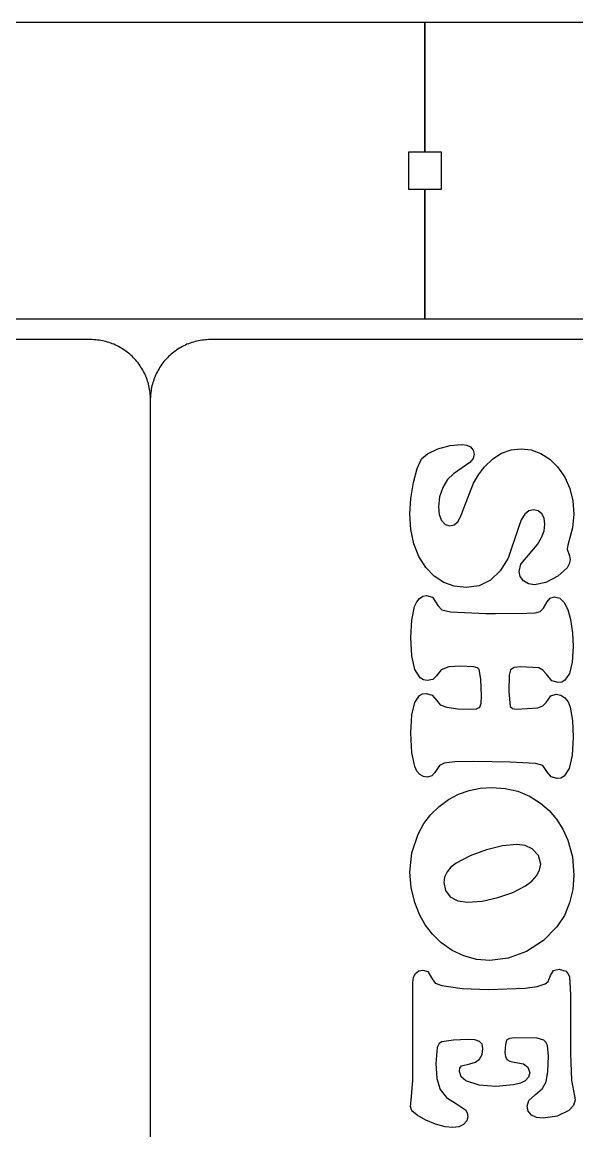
# Model space of a CAD drawing. Extents: x -522 to 522, y -270 to 270.
# Drawn here: x -344.6 to -167.3, y -86.3 to 268.2 of the extents above; entities that cross this region are included whole.
import ezdxf

# ---------------------------------------------------------------- set-up
doc = ezdxf.new("R2010")
doc.units = 0
doc.layers.get('0').update_dxf_attribs({"linetype": 'CONTINUOUS'})

msp = doc.modelspace()

# ---------------------------------------------------------------- linework, layer by layer
for p, q in [((-521.2, 268.19), (-215.89, 268.19)), ((-215.89, 268.19), (-215.89, 226.72)), ((-215.89, 268.19), (89.42, 268.19)), ((-215.89, 226.72), (-215.89, 268.19)), ((-221.05, 214.65), (-221.05, 226.72)), ((-221.05, 226.72), (-215.89, 226.72)), ((-215.89, 226.72), (-210.73, 226.72)), ((-210.73, 226.72), (-210.73, 214.65)), ((-215.89, 214.65), (-221.05, 214.65)), ((-210.73, 214.65), (-215.89, 214.65)), ((-215.89, 214.65), (-215.89, 173.19)), ((-215.89, 173.19), (-215.89, 214.65)), ((-215.89, 173.19), (-521.2, 173.19)), ((89.42, 173.19), (-215.89, 173.19)), ((-322.76, 166.68), (-502.76, 166.68)), ((-322.21, 166.67), (-322.76, 166.68)), ((-321.67, 166.65), (-322.21, 166.67)), ((-321.12, 166.61), (-321.67, 166.65)), ((-285.57, 166.65), (-286.12, 166.61)), ((-285.03, 166.67), (-285.57, 166.65)), ((-284.48, 166.68), (-285.03, 166.67)), ((-104.48, 166.68), (-284.48, 166.68)), ((-320.58, 166.55), (-321.12, 166.61)), ((-320.04, 166.48), (-320.58, 166.55)), ((-319.49, 166.4), (-320.04, 166.48)), ((-318.96, 166.3), (-319.49, 166.4)), ((-318.42, 166.18), (-318.96, 166.3)), ((-317.89, 166.05), (-318.42, 166.18)), ((-317.36, 165.9), (-317.89, 166.05)), ((-316.84, 165.74), (-317.36, 165.9)), ((-316.32, 165.56), (-316.84, 165.74)), ((-315.81, 165.37), (-316.32, 165.56)), ((-315.3, 165.17), (-315.81, 165.37)), ((-314.8, 164.95), (-315.3, 165.17)), ((-314.31, 164.71), (-314.8, 164.95)), ((-313.82, 164.46), (-314.31, 164.71)), ((-313.34, 164.2), (-313.82, 164.46)), ((-312.87, 163.93), (-313.34, 164.2)), ((-312.4, 163.64), (-312.87, 163.93)), ((-311.95, 163.33), (-312.4, 163.64)), ((-311.5, 163.02), (-311.95, 163.33)), ((-295.29, 163.33), (-295.74, 163.02)), ((-294.84, 163.64), (-295.29, 163.33)), ((-294.37, 163.93), (-294.84, 163.64)), ((-293.9, 164.2), (-294.37, 163.93)), ((-293.42, 164.46), (-293.9, 164.2)), ((-292.93, 164.71), (-293.42, 164.46)), ((-292.44, 164.95), (-292.93, 164.71)), ((-291.94, 165.17), (-292.44, 164.95)), ((-291.43, 165.37), (-291.94, 165.17)), ((-290.92, 165.56), (-291.43, 165.37)), ((-290.4, 165.74), (-290.92, 165.56)), ((-289.88, 165.9), (-290.4, 165.74)), ((-289.35, 166.05), (-289.88, 165.9)), ((-288.82, 166.18), (-289.35, 166.05)), ((-288.28, 166.3), (-288.82, 166.18)), ((-287.75, 166.4), (-288.28, 166.3)), ((-287.21, 166.48), (-287.75, 166.4)), ((-286.66, 166.55), (-287.21, 166.48)), ((-286.12, 166.61), (-286.66, 166.55)), ((-311.06, 162.69), (-311.5, 163.02)), ((-310.64, 162.35), (-311.06, 162.69)), ((-310.22, 162), (-310.64, 162.35)), ((-309.81, 161.64), (-310.22, 162)), ((-309.41, 161.26), (-309.81, 161.64)), ((-309.02, 160.87), (-309.41, 161.26)), ((-308.65, 160.47), (-309.02, 160.87)), ((-308.28, 160.07), (-308.65, 160.47)), ((-307.93, 159.65), (-308.28, 160.07)), ((-307.59, 159.22), (-307.93, 159.65)), ((-299.31, 159.65), (-299.65, 159.22)), ((-298.96, 160.07), (-299.31, 159.65)), ((-298.59, 160.47), (-298.96, 160.07)), ((-298.22, 160.87), (-298.59, 160.47)), ((-297.83, 161.26), (-298.22, 160.87)), ((-297.43, 161.64), (-297.83, 161.26)), ((-297.02, 162), (-297.43, 161.64)), ((-296.61, 162.35), (-297.02, 162)), ((-296.18, 162.69), (-296.61, 162.35)), ((-295.74, 163.02), (-296.18, 162.69)), ((-307.26, 158.78), (-307.59, 159.22)), ((-306.95, 158.33), (-307.26, 158.78)), ((-306.65, 157.88), (-306.95, 158.33)), ((-306.36, 157.41), (-306.65, 157.88)), ((-306.08, 156.94), (-306.36, 157.41)), ((-305.82, 156.46), (-306.08, 156.94)), ((-305.57, 155.97), (-305.82, 156.46)), ((-301.42, 156.46), (-301.67, 155.97)), ((-301.16, 156.94), (-301.42, 156.46)), ((-300.88, 157.41), (-301.16, 156.94)), ((-300.6, 157.88), (-300.88, 157.41)), ((-300.29, 158.33), (-300.6, 157.88)), ((-299.98, 158.78), (-300.29, 158.33)), ((-299.65, 159.22), (-299.98, 158.78)), ((-305.34, 155.48), (-305.57, 155.97)), ((-305.12, 154.98), (-305.34, 155.48)), ((-304.91, 154.47), (-305.12, 154.98)), ((-304.72, 153.96), (-304.91, 154.47)), ((-304.54, 153.44), (-304.72, 153.96)), ((-304.38, 152.92), (-304.54, 153.44)), ((-304.23, 152.39), (-304.38, 152.92)), ((-302.86, 152.92), (-303.01, 152.39)), ((-302.7, 153.44), (-302.86, 152.92)), ((-302.52, 153.96), (-302.7, 153.44)), ((-302.33, 154.47), (-302.52, 153.96)), ((-302.13, 154.98), (-302.33, 154.47)), ((-301.91, 155.48), (-302.13, 154.98)), ((-301.67, 155.97), (-301.91, 155.48)), ((-304.1, 151.86), (-304.23, 152.39)), ((-303.99, 151.33), (-304.1, 151.86)), ((-303.89, 150.79), (-303.99, 151.33)), ((-303.8, 150.25), (-303.89, 150.79)), ((-303.73, 149.71), (-303.8, 150.25)), ((-303.68, 149.16), (-303.73, 149.71)), ((-303.64, 148.62), (-303.68, 149.16)), ((-303.57, 149.16), (-303.61, 148.62)), ((-303.51, 149.71), (-303.57, 149.16)), ((-303.44, 150.25), (-303.51, 149.71)), ((-303.36, 150.79), (-303.44, 150.25)), ((-303.25, 151.33), (-303.36, 150.79)), ((-303.14, 151.86), (-303.25, 151.33)), ((-303.01, 152.39), (-303.14, 151.86)), ((-303.63, 148.07), (-303.64, 148.62)), ((-303.64, 147.52), (-303.63, 148.07)), ((-303.64, -147.48), (-303.64, 147.52)), ((-303.61, 148.62), (-303.63, 148.07)), ((-215.05, 130.2), (-211.78, 131.71)), ((-211.78, 131.71), (-207.86, 132.78)), ((-207.86, 132.78), (-204.04, 133.13)), ((-204.04, 133.13), (-202.45, 132.95)), ((-202.45, 132.95), (-201.31, 132.39)), ((-201.31, 132.39), (-200.42, 131.35)), ((-200.42, 131.35), (-200.13, 130.07)), ((-191.36, 130.34), (-188.34, 131.44)), ((-188.34, 131.44), (-185.14, 131.8)), ((-185.14, 131.8), (-181.93, 131.42)), ((-181.93, 131.42), (-178.81, 130.29)), ((-218.34, 125.46), (-216.93, 128.52)), ((-216.93, 128.52), (-215.05, 130.2)), ((-200.49, 128.69), (-201.57, 127.37)), ((-200.13, 130.07), (-200.49, 128.69)), ((-196.88, 125.97), (-194.21, 128.52)), ((-194.21, 128.52), (-191.36, 130.34)), ((-178.81, 130.29), (-175.93, 128.46)), ((-175.93, 128.46), (-173.47, 126.01)), ((-219.57, 120.95), (-218.34, 125.46)), ((-201.57, 127.37), (-206.77, 123.72)), ((-198.8, 123.48), (-196.88, 125.97)), ((-173.47, 126.01), (-171.2, 122.73)), ((-220.41, 115.84), (-219.57, 120.95)), ((-208.67, 121.95), (-210.21, 119.38)), ((-206.77, 123.72), (-208.67, 121.95)), ((-203.41, 112.75), (-200.37, 120.8)), ((-200.37, 120.8), (-198.8, 123.48)), ((-171.2, 122.73), (-169.57, 119.12)), ((-210.21, 119.38), (-211.23, 116.36)), ((-169.57, 119.12), (-168.59, 115.17)), ((-220.69, 110.98), (-220.41, 115.84)), ((-211.23, 116.36), (-211.57, 113.23)), ((-168.59, 115.17), (-168.27, 110.87)), ((-220.37, 105.93), (-220.69, 110.98)), ((-211.57, 113.23), (-211.32, 110.76)), ((-211.32, 110.76), (-210.56, 108.8)), ((-205.41, 108.43), (-204.37, 110.18)), ((-204.37, 110.18), (-203.41, 112.75)), ((-183.97, 110.82), (-185.08, 109.06)), ((-182.66, 111.88), (-183.97, 110.82)), ((-181.15, 112.24), (-182.66, 111.88)), ((-179.69, 111.93), (-181.15, 112.24)), ((-178.53, 111), (-179.69, 111.93)), ((-177.78, 109.56), (-178.53, 111)), ((-168.27, 110.87), (-168.74, 106.48)), ((-210.56, 108.8), (-209.4, 107.53)), ((-209.4, 107.53), (-207.96, 107.1)), ((-207.96, 107.1), (-206.58, 107.44)), ((-206.58, 107.44), (-205.41, 108.43)), ((-185.99, 106.59), (-189.27, 96.8)), ((-185.08, 109.06), (-185.99, 106.59)), ((-177.79, 105.54), (-177.53, 107.7)), ((-177.53, 107.7), (-177.78, 109.56)), ((-168.74, 106.48), (-170.15, 100.9)), ((-219.42, 101.39), (-220.37, 105.93)), ((-179.86, 101.19), (-178.57, 103.38)), ((-178.57, 103.38), (-177.79, 105.54)), ((-217.83, 97.35), (-219.42, 101.39)), ((-181.67, 98.98), (-179.86, 101.19)), ((-170.15, 100.9), (-170.37, 99.72)), ((-170.37, 99.72), (-169.71, 97.51)), ((-215.6, 93.81), (-217.83, 97.35)), ((-189.27, 96.8), (-191.83, 92.69)), ((-185.18, 94.92), (-181.67, 98.98)), ((-169.49, 96.25), (-169.73, 95)), ((-169.71, 97.51), (-169.49, 96.25)), ((-212.93, 91), (-215.6, 93.81)), ((-191.83, 92.69), (-194.93, 89.74)), ((-185.77, 92.52), (-185.18, 94.92)), ((-185.41, 90.88), (-185.77, 92.52)), ((-170.46, 93.71), (-173.4, 91.03)), ((-169.73, 95), (-170.46, 93.71)), ((-209.89, 89), (-212.93, 91)), ((-206.5, 87.79), (-209.89, 89)), ((-194.93, 89.74), (-198.57, 87.98)), ((-184.35, 89.51), (-185.41, 90.88)), ((-182.76, 88.59), (-184.35, 89.51)), ((-177.22, 88.96), (-180.86, 88.28)), ((-173.4, 91.03), (-177.22, 88.96)), ((-202.75, 87.39), (-206.5, 87.79)), ((-198.57, 87.98), (-202.75, 87.39)), ((-180.86, 88.28), (-182.76, 88.59)), ((-219.18, 81.34), (-218.51, 82.82)), ((-218.51, 82.82), (-217.61, 83.94)), ((-217.61, 83.94), (-216.54, 84.64)), ((-216.54, 84.64), (-215.38, 84.88)), ((-215.38, 84.88), (-213.49, 84.29)), ((-213.49, 84.29), (-211.8, 81.7)), ((-211.8, 81.7), (-210.47, 80.25)), ((-178, 80.8), (-176.83, 82.78)), ((-176.83, 82.78), (-175.86, 83.99)), ((-175.86, 83.99), (-174.51, 84.4)), ((-174.51, 84.4), (-172.79, 83.95)), ((-172.79, 83.95), (-171.35, 82.59)), ((-171.35, 82.59), (-170.2, 80.33)), ((-220.12, 76.94), (-219.18, 81.34)), ((-210.47, 80.25), (-207.73, 79.6)), ((-207.73, 79.6), (-196.44, 79.05)), ((-196.44, 79.05), (-193.37, 79.08)), ((-193.37, 79.08), (-183.26, 79.23)), ((-183.26, 79.23), (-180.62, 79.35)), ((-180.62, 79.35), (-179.07, 79.77)), ((-179.07, 79.77), (-178, 80.8)), ((-170.2, 80.33), (-169.34, 77.16)), ((-220.43, 71.44), (-220.12, 76.94)), ((-169.34, 77.16), (-168.7, 72.9)), ((-220.09, 65.56), (-220.43, 71.44)), ((-168.7, 72.9), (-168.49, 68.52)), ((-168.49, 68.52), (-168.79, 63.49)), ((-219.07, 61.21), (-220.09, 65.56)), ((-217.4, 58.53), (-219.07, 61.21)), ((-210.69, 61.1), (-212.2, 59.18)), ((-208.25, 61.99), (-210.69, 61.1)), ((-204.63, 62.29), (-208.25, 61.99)), ((-200.28, 62.06), (-204.63, 62.29)), ((-199.12, 61.74), (-200.28, 62.06)), ((-198.54, 61.14), (-199.12, 61.74)), ((-197.99, 58.13), (-198.54, 61.14)), ((-188.5, 61.1), (-188.94, 59.42)), ((-187.41, 61.82), (-188.5, 61.1)), ((-185.32, 62.06), (-187.41, 61.82)), ((-179.49, 61.68), (-185.32, 62.06)), ((-178.19, 61.03), (-179.49, 61.68)), ((-177.17, 59.85), (-178.19, 61.03)), ((-168.79, 63.49), (-169.68, 59.89)), ((-216.33, 57.86), (-217.4, 58.53)), ((-215.12, 57.63), (-216.33, 57.86)), ((-213.37, 58.02), (-215.12, 57.63)), ((-212.2, 59.18), (-213.37, 58.02)), ((-197.8, 52.72), (-197.99, 58.13)), ((-188.94, 59.42), (-189.02, 54.13)), ((-175.36, 57.6), (-177.17, 59.85)), ((-173.25, 57.01), (-175.36, 57.6)), ((-172.14, 57.19), (-173.25, 57.01)), ((-171.17, 57.73), (-172.14, 57.19)), ((-169.68, 59.89), (-171.17, 57.73)), ((-217.64, 52.83), (-216.64, 53.36)), ((-216.64, 53.36), (-215.49, 53.54)), ((-215.49, 53.54), (-213.61, 52.99)), ((-189.02, 54.13), (-188.61, 49.4)), ((-175.6, 52.8), (-173.88, 53.31)), ((-173.88, 53.31), (-172.44, 53.03)), ((-220.11, 46.7), (-219.14, 50.69)), ((-219.14, 50.69), (-217.64, 52.83)), ((-213.61, 52.99), (-212.2, 51.36)), ((-212.2, 51.36), (-211.02, 49.9)), ((-211.02, 49.9), (-208.84, 49.14)), ((-198.36, 49.16), (-197.94, 50.39)), ((-197.94, 50.39), (-197.8, 52.72)), ((-178.17, 49.58), (-177.17, 50.66)), ((-177.17, 50.66), (-175.6, 52.8)), ((-172.44, 53.03), (-171.13, 52.17)), ((-171.13, 52.17), (-170.09, 50.85)), ((-170.09, 50.85), (-169.45, 49.18)), ((-220.43, 40.98), (-220.11, 46.7)), ((-208.84, 49.14), (-205.39, 48.64)), ((-205.39, 48.64), (-201.24, 48.48)), ((-201.24, 48.48), (-199.35, 48.65)), ((-199.35, 48.65), (-198.36, 49.16)), ((-188.61, 49.4), (-187.9, 48.71)), ((-187.9, 48.71), (-186.58, 48.48)), ((-186.58, 48.48), (-179.79, 48.92)), ((-179.79, 48.92), (-178.17, 49.58)), ((-169.45, 49.18), (-168.76, 44.85)), ((-168.76, 44.85), (-168.53, 39.54)), ((-220.12, 34.53), (-220.43, 40.98)), ((-168.53, 39.54), (-168.84, 33.64)), ((-219.16, 30.15), (-220.12, 34.53)), ((-168.84, 33.64), (-169.76, 29.52)), ((-218.43, 28.69), (-219.16, 30.15)), ((-217.5, 27.64), (-218.43, 28.69)), ((-211.24, 30.54), (-212.72, 28.21)), ((-209.76, 31.2), (-211.24, 30.54)), ((-206.37, 31.62), (-209.76, 31.2)), ((-200.24, 31.75), (-206.37, 31.62)), ((-188.68, 31.53), (-200.24, 31.75)), ((-180.49, 31.16), (-188.68, 31.53)), ((-178.22, 30.46), (-180.49, 31.16)), ((-176.94, 28.58), (-178.22, 30.46)), ((-175.56, 26.86), (-176.94, 28.58)), ((-169.76, 29.52), (-171.35, 27.1)), ((-216.39, 27.02), (-217.5, 27.64)), ((-215.08, 26.81), (-216.39, 27.02)), ((-213.7, 27.16), (-215.08, 26.81)), ((-212.72, 28.21), (-213.7, 27.16)), ((-173.62, 26.29), (-175.56, 26.86)), ((-172.4, 26.49), (-173.62, 26.29)), ((-171.35, 27.1), (-172.4, 26.49)), ((-208.32, 19.61), (-205.11, 21.3)), ((-205.11, 21.3), (-201.73, 22.52)), ((-201.73, 22.52), (-198.18, 23.24)), ((-198.18, 23.24), (-194.48, 23.48)), ((-194.48, 23.48), (-190.22, 23.17)), ((-190.22, 23.17), (-186.21, 22.24)), ((-186.21, 22.24), (-182.46, 20.68)), ((-211.37, 17.42), (-208.32, 19.61)), ((-182.46, 20.68), (-178.97, 18.5)), ((-178.97, 18.5), (-176.18, 16.09)), ((-216.22, 11.9), (-214, 14.85)), ((-214, 14.85), (-211.37, 17.42)), ((-176.18, 16.09), (-173.79, 13.3)), ((-218.03, 8.57), (-216.22, 11.9)), ((-173.79, 13.3), (-171.79, 10.13)), ((-220.03, 2.6), (-218.03, 8.57)), ((-171.79, 10.13), (-170.19, 6.58)), ((-196.2, 3.55), (-201.37, 1.63)), ((-191.04, 4.82), (-196.2, 3.55)), ((-186.54, 5.25), (-191.04, 4.82)), ((-183.89, 4.9), (-186.54, 5.25)), ((-181.63, 3.84), (-183.89, 4.9)), ((-179.56, 1.71), (-181.63, 3.84)), ((-170.19, 6.58), (-168.75, 1.28)), ((-220.69, -3.65), (-220.03, 2.6)), ((-201.37, 1.63), (-205.93, -0.73)), ((-178.86, -1.07), (-179.56, 1.71)), ((-168.75, 1.28), (-168.27, -4.57)), ((-207.55, -2.01), (-208.8, -3.56)), ((-205.93, -0.73), (-207.55, -2.01)), ((-180.23, -4.8), (-179.24, -2.94)), ((-179.24, -2.94), (-178.86, -1.07)), ((-220.3, -8.51), (-220.69, -3.65)), ((-209.61, -5.25), (-209.88, -6.97)), ((-209.88, -6.97), (-209.35, -9.51)), ((-208.8, -3.56), (-209.61, -5.25)), ((-183.77, -8.04), (-181.76, -6.53)), ((-181.76, -6.53), (-180.23, -4.8)), ((-168.27, -4.57), (-168.61, -9.17)), ((-219.14, -13.36), (-220.3, -8.51)), ((-209.35, -9.51), (-207.77, -11.5)), ((-192.6, -11.77), (-187.81, -10.12)), ((-187.81, -10.12), (-183.77, -8.04)), ((-168.61, -9.17), (-169.62, -13.46)), ((-217.66, -17.11), (-219.14, -13.36)), ((-207.77, -11.5), (-205.33, -12.78)), ((-205.33, -12.78), (-202.23, -13.21)), ((-202.23, -13.21), (-197.59, -12.85)), ((-197.59, -12.85), (-192.6, -11.77)), ((-169.62, -13.46), (-171.32, -17.46)), ((-215.77, -20.48), (-217.66, -17.11)), ((-171.32, -17.46), (-173.7, -21.15)), ((-213.47, -23.47), (-215.77, -20.48)), ((-173.7, -21.15), (-177.98, -25.5)), ((-210.76, -26.1), (-213.47, -23.47)), ((-207.21, -28.62), (-210.76, -26.1)), ((-177.98, -25.5), (-183.37, -28.94)), ((-203.43, -30.42), (-207.21, -28.62)), ((-199.42, -31.5), (-203.43, -30.42)), ((-195.18, -31.86), (-199.42, -31.5)), ((-189.27, -31.13), (-195.18, -31.86)), ((-183.37, -28.94), (-189.27, -31.13)), ((-218.87, -35.99), (-217.86, -35.22)), ((-217.86, -35.22), (-216.52, -34.96)), ((-216.52, -34.96), (-214.97, -35.4)), ((-214.97, -35.4), (-213.75, -37.43)), ((-175.76, -36.69), (-174.75, -35.11)), ((-174.75, -35.11), (-172.96, -34.59)), ((-172.96, -34.59), (-170.85, -35.29)), ((-170.85, -35.29), (-170.09, -36.1)), ((-219.7, -38.91), (-219.49, -37.24)), ((-219.7, -70.22), (-219.7, -38.91)), ((-219.49, -37.24), (-218.87, -35.99)), ((-213.75, -37.43), (-212.57, -39.07)), ((-177.5, -39.35), (-176.46, -38.54)), ((-176.46, -38.54), (-175.76, -36.69)), ((-170.09, -36.1), (-169.63, -37.14)), ((-169.63, -37.14), (-169.3, -42.71)), ((-212.57, -39.07), (-210.5, -39.9)), ((-210.5, -39.9), (-203.96, -40.82)), ((-203.96, -40.82), (-195.48, -41.12)), ((-195.48, -41.12), (-183.86, -40.68)), ((-183.86, -40.68), (-180.02, -40.13)), ((-180.02, -40.13), (-177.5, -39.35)), ((-169.3, -42.71), (-169.3, -61.69)), ((-187.02, -56.63), (-188.82, -56.81)), ((-180.05, -56.72), (-187.02, -56.63)), ((-177.87, -57.29), (-180.05, -56.72)), ((-211.96, -59.67), (-212.39, -64.79)), ((-211.37, -58.45), (-211.96, -59.67)), ((-210.43, -57.85), (-211.37, -58.45)), ((-206.79, -57.35), (-210.43, -57.85)), ((-202.31, -57.11), (-206.79, -57.35)), ((-199.91, -57.26), (-202.31, -57.11)), ((-198.41, -57.72), (-199.91, -57.26)), ((-197.62, -58.59), (-198.41, -57.72)), ((-197.36, -59.99), (-197.62, -58.59)), ((-197.62, -61.91), (-197.36, -59.99)), ((-190.17, -58.71), (-190.31, -61.24)), ((-189.77, -57.37), (-190.17, -58.71)), ((-188.82, -56.81), (-189.77, -57.37)), ((-177.2, -57.96), (-177.87, -57.29)), ((-176.73, -59.05), (-177.2, -57.96)), ((-176.35, -62.46), (-176.73, -59.05)), ((-199.71, -64.35), (-198.4, -63.37)), ((-198.4, -63.37), (-197.62, -61.91)), ((-190.31, -61.24), (-190.15, -62.58)), ((-190.15, -62.58), (-189.66, -63.5)), ((-189.66, -63.5), (-188.76, -64.07)), ((-176.56, -67.35), (-176.35, -62.46)), ((-169.3, -61.69), (-169.06, -70.09)), ((-212.39, -64.79), (-212.03, -69.64)), ((-204.85, -67.34), (-204.69, -66.27)), ((-204.35, -69.11), (-204.85, -67.34)), ((-204.69, -66.27), (-204.21, -65.6)), ((-204.21, -65.6), (-201.53, -64.86)), ((-201.53, -64.86), (-199.71, -64.35)), ((-188.76, -64.07), (-187.36, -64.38)), ((-187.36, -64.38), (-184.42, -64.92)), ((-184.42, -64.92), (-183.04, -65.93)), ((-183.04, -65.93), (-182.37, -67.74)), ((-177.18, -70.64), (-176.56, -67.35)), ((-220.25, -76.53), (-219.7, -70.22)), ((-212.03, -69.64), (-210.96, -73.13)), ((-202.82, -70.36), (-204.35, -69.11)), ((-198.57, -71.72), (-202.82, -70.36)), ((-183.81, -70.33), (-185.29, -71.04)), ((-182.73, -69.14), (-183.81, -70.33)), ((-182.37, -67.74), (-182.73, -69.14)), ((-178.43, -72.91), (-177.18, -70.64)), ((-169.06, -70.09), (-168.08, -75.24)), ((-210.96, -73.13), (-208.97, -75.68)), ((-193.26, -72.17), (-198.57, -71.72)), ((-187.59, -71.64), (-193.26, -72.17)), ((-185.29, -71.04), (-187.59, -71.64)), ((-180.49, -74.76), (-178.43, -72.91)), ((-220.47, -78.56), (-220.25, -76.53)), ((-208.97, -75.68), (-205.81, -77.71)), ((-205.81, -77.71), (-202.93, -79.57)), ((-183.22, -78.48), (-182.72, -76.58)), ((-182.72, -76.58), (-180.49, -74.76)), ((-167.86, -76.45), (-168.38, -78.26)), ((-168.08, -75.24), (-167.86, -76.45)), ((-220.05, -79.96), (-220.47, -78.56)), ((-218.37, -81.36), (-220.05, -79.96)), ((-215.6, -82.9), (-218.37, -81.36)), ((-202.93, -79.57), (-202.38, -80.53)), ((-202.38, -80.53), (-202.2, -81.73)), ((-182.87, -80.07), (-183.22, -78.48)), ((-181.84, -81.27), (-182.87, -80.07)), ((-180.2, -82.03), (-181.84, -81.27)), ((-169.93, -79.85), (-173.64, -81.68)), ((-168.38, -78.26), (-169.93, -79.85)), ((-212.46, -84.17), (-215.6, -82.9)), ((-209.41, -85.03), (-212.46, -84.17)), ((-206.92, -85.31), (-209.41, -85.03)), ((-205.06, -85.06), (-206.92, -85.31)), ((-203.54, -84.3), (-205.06, -85.06)), ((-202.53, -83.15), (-203.54, -84.3)), ((-202.2, -81.73), (-202.53, -83.15)), ((-178.05, -82.29), (-180.2, -82.03)), ((-173.64, -81.68), (-178.05, -82.29))]:
    msp.add_line(p, q)

doc.saveas('drawing.dxf')
